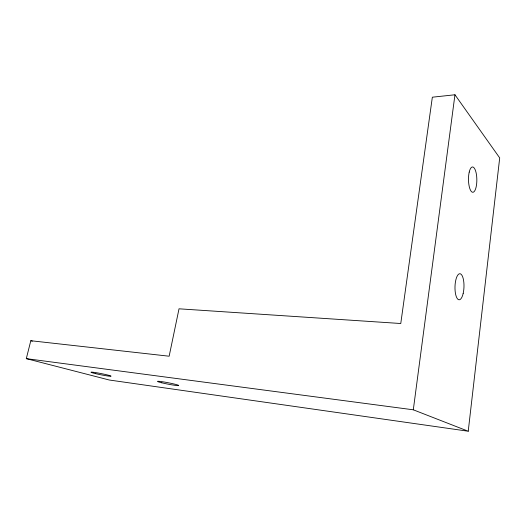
<?xml version="1.0" encoding="UTF-8"?>
<svg xmlns="http://www.w3.org/2000/svg" width="526" height="526" viewBox="0 0 526 526"><rect width="100%" height="100%" fill="white"/><g stroke="black" fill="none" stroke-linecap="round" stroke-linejoin="round"><path stroke-width="0.79" d="M468.232 431.228L499.7 157.912L454.957 94.772L432.346 97.198L400.766 323.516L179.018 308.808L169.148 356.214L30.804 340.723L26.3 358.64L109.296 380.015L468.232 431.228L413.305 409.807L26.3 358.64M413.305 409.807L454.957 94.772M30.804 340.723L32.382 341.17M463.143 293.561A13.045 4.491 -88.3 0 0 459.948 273.717A13.045 4.491 -88.3 0 0 455.378 292.989A13.045 4.491 -88.3 0 0 463.143 293.561M469.218 172.101A12.677 4.182 89.3 0 0 472.341 192.207A12.677 4.182 89.3 0 0 476.438 174.533A12.677 4.182 89.3 0 0 469.218 172.101M95.758 373.677A10.211 0.611 11.2 0 0 111.045 376.195A10.211 0.611 11.2 0 0 96.304 372.704A10.211 0.611 11.2 0 0 95.758 373.677M161.804 382.803A10.803 0.704 11 0 0 178.669 385.565A10.803 0.704 11 0 0 163.941 381.981A10.803 0.704 11 0 0 161.804 382.803"/></g></svg>
